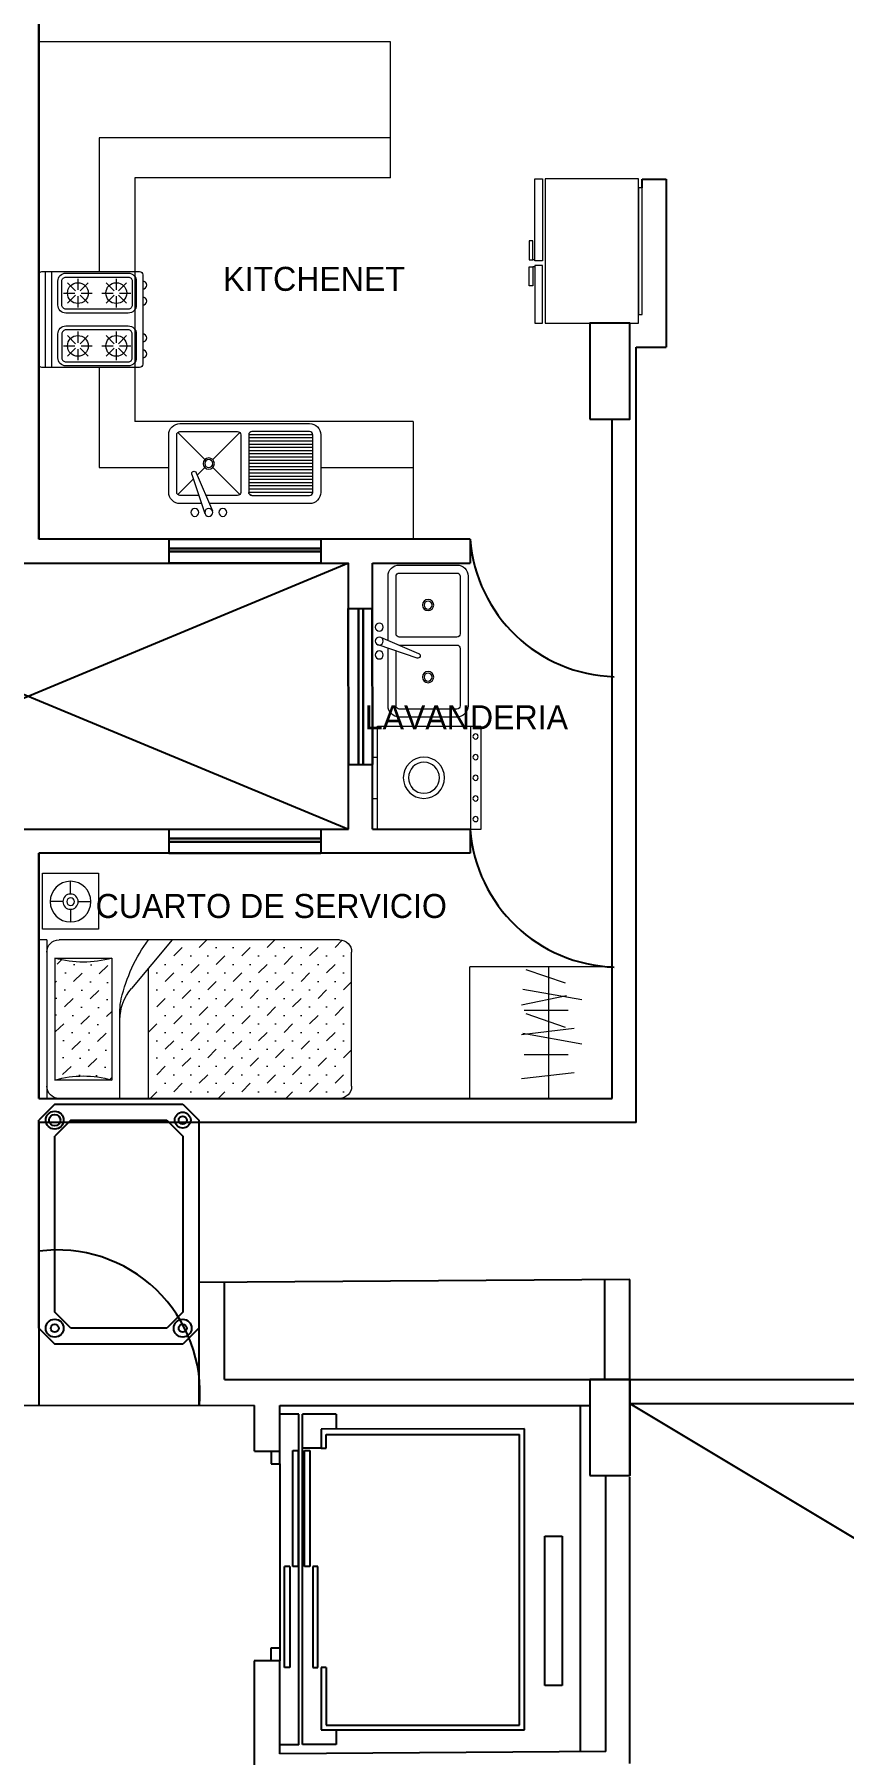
# Model space of a CAD drawing. Header units: metres. Extents: x -525 to 413, y -37 to 272.
# Drawn here: x 141.69 to 146.75, y 61.63 to 72.37 of the extents above; entities that cross this region are included whole.
import ezdxf

# ---------------------------------------------------------------- set-up
doc = ezdxf.new("R2010")
doc.units = ezdxf.units.M
doc.header["$MEASUREMENT"] = 0
doc.layers.get('0').update_dxf_attribs({"color": 254})
for name, color, linetype in [('ascensor', 254, 'Continuous'), ('ICT_INTERNA', 170, 'Continuous'), ('NOFIJO', 254, 'Continuous'), ('PUERTAS', 254, 'Continuous')]:
    doc.layers.add(name, color=color, linetype=linetype)
doc.layers.add('muebles', color=254, linetype='Continuous', lineweight=5)
doc.layers.add('ventanas', color=254, linetype='Continuous', lineweight=30)
doc.styles.get("Standard").update_dxf_attribs({"font": 'HTOWERT.TTF', "height": 0.08})

# ---------------------------------------------------------------- blocks, each defined once
blk = doc.blocks.new('Estufa-p04')
for p, q in [((0.09, 0.3), (0.09, -0.3)), ((0.13, 0.3), (0.13, -0.3)), ((0.231, 0.229), (0.281, 0.179)), ((0.295, 0.255), (0.295, 0.185)), ((0.309, 0.179), (0.359, 0.229)), ((0.471, 0.229), (0.521, 0.179)), ((0.535, 0.255), (0.535, 0.185)), ((0.549, 0.179), (0.599, 0.229)), ((0.205, 0.165), (0.275, 0.165)), ((0.231, 0.101), (0.281, 0.151)), ((0.295, 0.145), (0.295, 0.075)), ((0.309, 0.151), (0.359, 0.101)), ((0.315, 0.165), (0.385, 0.165)), ((0.445, 0.165), (0.515, 0.165)), ((0.471, 0.101), (0.521, 0.151)), ((0.535, 0.145), (0.535, 0.075)), ((0.549, 0.151), (0.599, 0.101)), ((0.555, 0.165), (0.625, 0.165)), ((0.231, -0.101), (0.281, -0.151)), ((0.295, -0.075), (0.295, -0.145)), ((0.309, -0.151), (0.359, -0.101)), ((0.471, -0.101), (0.521, -0.151)), ((0.535, -0.075), (0.535, -0.145)), ((0.549, -0.151), (0.599, -0.101)), ((0.205, -0.165), (0.275, -0.165)), ((0.231, -0.229), (0.281, -0.179)), ((0.295, -0.185), (0.295, -0.255)), ((0.309, -0.179), (0.359, -0.229)), ((0.315, -0.165), (0.385, -0.165)), ((0.445, -0.165), (0.515, -0.165)), ((0.471, -0.229), (0.521, -0.179)), ((0.535, -0.185), (0.535, -0.255)), ((0.549, -0.179), (0.599, -0.229)), ((0.555, -0.165), (0.625, -0.165))]:
    blk.add_line(p, q)
for points in [[(0.7, 0.28), (0.7, -0.28, -0.414214), (0.68, -0.3), (0.07, -0.3, -0.414214), (0.05, -0.28), (0.05, 0.28, -0.414214), (0.07, 0.3), (0.68, 0.3, -0.414214)], [(0.66, 0.24), (0.66, 0.09, -0.414214), (0.61, 0.04), (0.22, 0.04, -0.414214), (0.17, 0.09), (0.17, 0.24, -0.414214), (0.22, 0.29), (0.61, 0.29, -0.414214)], [(0.635, 0.24), (0.635, 0.09, -0.414214), (0.61, 0.065), (0.22, 0.065, -0.414214), (0.195, 0.09), (0.195, 0.24, -0.414214), (0.22, 0.265), (0.61, 0.265, -0.414214)], [(0.66, -0.09), (0.66, -0.24, -0.414214), (0.61, -0.29), (0.22, -0.29, -0.414214), (0.17, -0.24), (0.17, -0.09, -0.414214), (0.22, -0.04), (0.61, -0.04, -0.414214)], [(0.635, -0.24), (0.635, -0.09, 0.414214), (0.61, -0.065), (0.22, -0.065, 0.414214), (0.195, -0.09), (0.195, -0.24, 0.414214), (0.22, -0.265), (0.61, -0.265, 0.414214)]]:
    blk.add_lwpolyline(points, format="xyb", close=True)
for centre in [(0.295, 0.165), (0.535, 0.165), (0.295, -0.165), (0.535, -0.165)]:
    blk.add_circle(centre, 0.065)
for centre in [(0.7, 0.215), (0.7, 0.115), (0.7, -0.115), (0.7, -0.215)]:
    blk.add_arc(centre, 0.025, 270, 90)
blk = doc.blocks.new('fr')
for p, q in [((3287.007, 1591.175), (3287.007, 1590.775)), ((3287.027, 1591.175), (3287.027, 1590.775)), ((3287.047, 1591.175), (3287.047, 1590.775)), ((3287.067, 1591.175), (3287.067, 1590.775)), ((3287.087, 1591.175), (3287.087, 1590.775)), ((3287.107, 1591.175), (3287.107, 1590.775)), ((3287.127, 1591.175), (3287.127, 1590.775)), ((3287.147, 1591.175), (3287.147, 1590.775)), ((3287.167, 1591.175), (3287.167, 1590.775)), ((3287.187, 1591.175), (3287.187, 1590.775)), ((3287.207, 1591.175), (3287.207, 1590.775)), ((3287.227, 1591.175), (3287.227, 1590.775)), ((3287.247, 1591.175), (3287.247, 1590.775)), ((3287.267, 1591.175), (3287.267, 1590.775)), ((3287.287, 1591.175), (3287.287, 1590.775)), ((3287.307, 1591.175), (3287.307, 1590.775)), ((3287.327, 1591.175), (3287.327, 1590.775)), ((3287.347, 1591.175), (3287.347, 1590.775)), ((3287.367, 1591.175), (3287.367, 1590.775)), ((3287.129, 1590.446), (3286.892, 1590.548)), ((3287.119, 1590.419), (3286.874, 1590.501))]:
    blk.add_line(p, q)
for points in [[(3287.007, 1591.225, 0.414214), (3286.937, 1591.155), (3286.937, 1590.529)], [(3286.937, 1590.48), (3286.937, 1590.345, 0.414214), (3287.007, 1590.275), (3287.367, 1590.275, 0.414214), (3287.437, 1590.345), (3287.437, 1591.155, 0.414214), (3287.367, 1591.225), (3287.007, 1591.225)], [(3287.367, 1590.725), (3287.007, 1590.725, 0.414214), (3286.987, 1590.705), (3286.987, 1590.509, 0.414214)], [(3286.987, 1590.465), (3286.987, 1590.345, 0.414214), (3287.007, 1590.325), (3287.367, 1590.325, 0.414214), (3287.387, 1590.345), (3287.387, 1590.705, 0.414214), (3287.367, 1590.725)]]:
    blk.add_lwpolyline(points, format="xyb")
blk.add_lwpolyline([(3287.367, 1590.775), (3287.007, 1590.775, -0.414214), (3286.987, 1590.795), (3286.987, 1591.155, -0.414214), (3287.007, 1591.175), (3287.367, 1591.175, -0.414214), (3287.387, 1591.155), (3287.387, 1590.795, -0.414214)], format="xyb", close=True)
for points in [[(3286.993, 1590.719), (3287.162, 1590.55)], [(3287.381, 1590.719), (3287.212, 1590.55)], [(3287.092, 1590.43), (3286.993, 1590.331)], [(3287.162, 1590.5), (3287.116, 1590.454)], [(3287.212, 1590.5), (3287.381, 1590.331)]]:
    blk.add_lwpolyline(points)
for centre, radius in [((3286.882, 1590.613), 0.025), ((3286.882, 1590.525), 0.025), ((3287.187, 1590.525), 0.035), ((3287.187, 1590.525), 0.025), ((3286.882, 1590.438), 0.025)]:
    blk.add_circle(centre, radius)
for centre, radius, start, end in [((3287.007, 1590.795), 0.02, 180, 270), ((3287.007, 1590.795), 0.02, 180, 270), ((3287.124, 1590.433), 0.0147, 251.3579, 66.779)]:
    blk.add_arc(centre, radius, start, end)
blk = doc.blocks.new('ww')
at = {"layer": 'muebles', "ltscale": 4}
for p, q in [((1737.93, 1442.994), (1737.93, 1442.982)), ((1737.975, 1442.994), (1737.975, 1442.982))]:
    blk.add_line(p, q, dxfattribs=at)
at = {"layer": 'muebles'}
blk.add_lwpolyline([(1737.58, 1443.642), (1738.48, 1443.642), (1738.48, 1443.059), (1737.58, 1443.059)], close=True, dxfattribs=at)
at = {"layer": 'muebles', "ltscale": 4}
for points in [[(1737.633, 1443.665), (1738.425, 1443.665), (1738.425, 1443.642), (1737.633, 1443.642)], [(1737.58, 1443.042), (1737.94, 1443.042), (1737.94, 1442.994), (1737.58, 1442.994)], [(1737.93, 1442.982), (1737.812, 1442.982), (1737.812, 1442.959), (1737.93, 1442.959)], [(1738.48, 1443.042), (1737.968, 1443.042), (1737.968, 1442.994), (1738.48, 1442.994)], [(1737.975, 1442.982), (1738.093, 1442.982), (1738.093, 1442.959), (1737.975, 1442.959)]]:
    blk.add_lwpolyline(points, close=True, dxfattribs=at)
blk = doc.blocks.new('Muko05pl')
at = {"color": 0, "linetype": 'ByBlock'}
for p, q in [((0.35, -0.025), (-0.35, -0.025)), ((-0.35, -0.025), (-0.35, -0.725)), ((0.35, -0.095), (-0.35, -0.095)), ((0.35, -0.725), (0.35, -0.025)), ((-0.35, -0.725), (0.35, -0.725)), ((-0.14, -0.76), (-0.14, -0.725)), ((-0.14, -0.76), (0.14, -0.76)), ((0.14, -0.76), (0.14, -0.725))]:
    blk.add_line(p, q, dxfattribs=at)
for centre, radius in [((-0.28, -0.06), 0.0175), ((-0.14, -0.06), 0.0175), ((0, -0.06), 0.0175), ((0.14, -0.06), 0.0175), ((0.28, -0.06), 0.0175), ((0, -0.41), 0.14), ((0, -0.41), 0.105)]:
    blk.add_circle(centre, radius, dxfattribs=at)
blk = doc.blocks.new('Tarja-p07')
for p, q in [((-0.475, 0.56), (-0.475, 0.2)), ((0.405, 0.63), (-0.405, 0.63)), ((0.475, 0.2), (0.475, 0.56)), ((-0.106, 0.312), (-0.024, 0.067)), ((-0.079, 0.322), (0.023, 0.085)), ((-0.405, 0.13), (-0.045, 0.13)), ((0.004, 0.13), (0.405, 0.13))]:
    blk.add_line(p, q)
for points in [[(-0.025, 0.197, 0.035735), (-0.025, 0.2), (-0.025, 0.56, 0.414214), (-0.045, 0.58), (-0.405, 0.58, 0.414214), (-0.425, 0.56)], [(-0.425, 0.56), (-0.425, 0.2, 0.414214), (-0.405, 0.18), (-0.062, 0.18, 0.414214)]]:
    blk.add_lwpolyline(points, format="xyb")
blk.add_lwpolyline([(0.025, 0.56), (0.025, 0.2, 0.414214), (0.045, 0.18), (0.405, 0.18, 0.414214), (0.425, 0.2), (0.425, 0.56, 0.414214), (0.405, 0.58), (0.045, 0.58, 0.414214)], format="xyb", close=True)
for centre, radius in [((-0.225, 0.38), 0.035), ((-0.225, 0.38), 0.025), ((0.225, 0.38), 0.035), ((0.225, 0.38), 0.025), ((-0.087, 0.075), 0.025), ((0, 0.075), 0.025), ((0.087, 0.075), 0.025)]:
    blk.add_circle(centre, radius)
for centre, radius, start, end in [((-0.405, 0.56), 0.07, 90, 180), ((0.405, 0.56), 0.07, 360, 90), ((-0.092, 0.316), 0.0147, 23.221, 198.6421), ((-0.405, 0.2), 0.07, 180, 270), ((-0.405, 0.2), 0.02, 180, 270), ((-0.405, 0.2), 0.02, 180, 270), ((0.405, 0.2), 0.07, 270, 360)]:
    blk.add_arc(centre, radius, start, end)
blk = doc.blocks.new('CAMA190X100CM-1MESITA')
at = {"layer": 'muebles'}
h = blk.add_hatch(dxfattribs=at)
h.set_pattern_fill('MUDST', color=256, scale=0.3, angle=406.5404, style=0)
h.set_pattern_definition([(46.54041, (-83.744445, -2.07426), (0.048736945, 0.16046716), [0.075, -0.075, 0, -0.075, 0, -0.075])])
h.paths.add_polyline_path([(0.532, -0.102, -0.142857), (0.532, -0.457), (1.294, -0.457, -0.142857), (1.294, -0.102)])
h = blk.add_hatch(dxfattribs=at)
h.set_pattern_fill('MUDST', color=256, scale=0.3, angle=405, style=0)
h.set_pattern_definition([(45, (-83.744445, -2.07426), (0.05303301, 0.159099026), [0.075, -0.075, 0, -0.075, 0, -0.075])])
h.paths.add_polyline_path([(1.408, -0.686), (0.595, -0.686), (0.417, -0.835), (0.417, -1.88, 0.414214), (0.494, -1.956), (1.332, -1.956, 0.414214), (1.408, -1.88)])
for p, q in [((0.417, 0), (1.408, 0)), ((0.417, -0.051), (0.417, 0)), ((1.408, -0.051), (1.408, 0)), ((0.179, -0.151), (0.179, -0.072)), ((0.417, -0.051), (1.408, -0.051)), ((0.532, -0.102), (0.532, -0.457)), ((1.294, -0.102), (0.532, -0.102)), ((1.294, -0.457), (1.294, -0.102)), ((0.132, -0.199), (0.052, -0.199)), ((0.227, -0.199), (0.306, -0.199)), ((0.417, -1.88), (0.417, -0.127)), ((1.408, -0.127), (1.408, -1.88)), ((0.179, -0.246), (0.179, -0.326)), ((0.532, -0.457), (1.294, -0.457)), ((1.408, -0.508), (0.856, -0.508)), ((0.418, -0.835), (0.721, -0.58)), ((1.408, -0.686), (0.595, -0.686)), ((1.332, -1.956), (0.494, -1.956))]:
    blk.add_line(p, q, dxfattribs=at)
blk.add_lwpolyline([(0, -0.024), (0, -0.374), (0.35, -0.374), (0.35, -0.024)], close=True, dxfattribs=at)
for radius in [0.127, 0.0478, 0.0238]:
    blk.add_circle((0.179, -0.199), radius, dxfattribs=at)
for centre, radius, start, end in [((0.494, -0.127), 0.0762, 90, 180), ((-0.078, -0.279), 0.635, 343.7398, 16.2602), ((1.903, -0.279), 0.635, 163.7398, 196.2602), ((1.332, -0.127), 0.0762, 0, 90), ((1.025, -1.522), 1.034, 103.3928, 126.0202), ((0.917, -0.813), 0.305, 90, 130.1059), ((0.856, -0.813), 0.305, 90, 103.3928), ((0.494, -1.88), 0.0762, 180, 270), ((1.332, -1.88), 0.0762, 270, 0)]:
    blk.add_arc(centre, radius, start, end, dxfattribs=at)
blk = doc.blocks.new('RTR')
for p, q in [((-0.75, 0.4), (-0.65, 0.5)), ((-0.65, 0.5), (0.65, 0.5)), ((0.65, 0.5), (0.75, 0.4)), ((-0.75, -0.4), (-0.75, 0.4)), ((-0.65, 0.3), (-0.55, 0.4)), ((-0.55, 0.4), (0.55, 0.4)), ((0.55, 0.4), (0.65, 0.3)), ((0.75, 0.4), (0.75, -0.4)), ((-0.65, -0.3), (-0.65, 0.3)), ((0.65, 0.3), (0.65, -0.3)), ((-0.65, -0.3), (-0.55, -0.4)), ((0.65, -0.3), (0.55, -0.4)), ((-0.75, -0.4), (-0.65, -0.5)), ((0.55, -0.4), (-0.55, -0.4)), ((0.65, -0.5), (0.75, -0.4)), ((0.65, -0.5), (-0.65, -0.5))]:
    blk.add_line(p, q)
for centre, radius in [((-0.65, 0.4), 0.05), ((0.65, 0.4), 0.0559), ((-0.65, 0.4), 0.025), ((0.65, 0.4), 0.025), ((-0.65, -0.4), 0.0559), ((-0.65, -0.4), 0.0354), ((0.65, -0.4), 0.0559), ((0.65, -0.4), 0.025)]:
    blk.add_circle(centre, radius)

msp = doc.modelspace()

# ---------------------------------------------------------------- linework, layer by layer
for p, q in [((141.714, 76.019), (141.714, 69.219)), ((141.714, 67.256), (141.714, 65.725)), ((141.714, 65.575), (141.714, 63.808)), ((142.876, 63.969), (145.41, 63.969)), ((145.41, 63.969), (146.882, 63.969)), ((145.41, 63.969), (145.41, 63.369)), ((140.21, 63.81), (143.064, 63.807)), ((145.41, 63.819), (152.41, 63.819)), ((143.06, 62.211), (143.06, 61.479))]:
    msp.add_line(p, q)
at = {"ltscale": 0.02}
for p, q in [((141.714, 69.219), (141.714, 76.019)), ((145.486, 71.414), (145.486, 71.467)), ((145.486, 71.467), (145.636, 71.467)), ((145.636, 71.467), (145.636, 70.419)), ((145.448, 65.575), (145.448, 70.419)), ((145.448, 70.419), (145.636, 70.419)), ((145.298, 65.725), (145.298, 69.969)), ((144.412, 69.219), (141.714, 69.219)), ((142.527, 69.219), (142.527, 69.069)), ((143.477, 69.219), (143.477, 69.069)), ((139.65, 69.069), (143.65, 69.069)), ((139.65, 69.069), (143.65, 67.406)), ((143.65, 69.069), (139.65, 67.406)), ((143.65, 67.406), (143.65, 69.069)), ((143.8, 69.069), (144.412, 69.069)), ((143.8, 67.406), (143.8, 69.069)), ((143.649, 68.785), (143.799, 68.785)), ((143.65, 67.81), (143.8, 67.81)), ((139.65, 67.406), (143.65, 67.406)), ((142.527, 67.406), (142.527, 67.256)), ((143.477, 67.406), (143.477, 67.256)), ((143.8, 67.406), (144.412, 67.406)), ((141.714, 65.725), (141.714, 67.256)), ((144.412, 67.256), (141.714, 67.256)), ((141.714, 65.725), (145.298, 65.725)), ((145.448, 65.575), (141.714, 65.575)), ((145.41, 64.594), (142.718, 64.575)), ((145.252, 63.969), (145.252, 64.592)), ((145.41, 63.969), (145.41, 64.594)), ((142.718, 63.969), (142.718, 64.575)), ((142.876, 63.969), (142.876, 64.575)), ((143.064, 63.522), (143.064, 63.807)), ((143.222, 63.522), (143.222, 63.807)), ((143.222, 63.807), (145.16, 63.807)), ((145.41, 63.819), (152.41, 59.621)), ((143.064, 63.522), (143.222, 63.522)), ((145.26, 61.644), (145.26, 63.369)), ((145.26, 61.644), (145.26, 63.369)), ((145.41, 61.569), (145.41, 63.359)), ((143.222, 62.211), (143.06, 62.211)), ((143.222, 61.631), (143.222, 62.211)), ((145.26, 61.644), (143.222, 61.631))]:
    msp.add_line(p, q, dxfattribs=at)
at = {"ltscale": 0.015}
for p, q in [((144.412, 69.219), (144.412, 69.069)), ((144.412, 67.406), (144.412, 67.256)), ((142.718, 63.808), (142.718, 63.969))]:
    msp.add_line(p, q, dxfattribs=at)
at = {"layer": 'ascensor', "ltscale": 0.02}
for p, q in [((143.341, 63.753), (143.222, 63.753)), ((143.341, 61.687), (143.341, 63.753)), ((143.341, 63.753), (143.341, 63.753)), ((143.363, 61.689), (143.363, 63.753)), ((143.573, 63.753), (143.363, 63.753)), ((143.573, 63.753), (143.573, 63.658)), ((145.098, 63.807), (145.098, 61.643)), ((144.75, 63.661), (143.479, 63.658)), ((143.479, 63.658), (143.479, 63.54)), ((143.511, 63.54), (143.511, 63.626)), ((143.511, 63.626), (144.72, 63.626)), ((144.72, 61.81), (144.72, 63.626)), ((144.75, 61.78), (144.75, 63.661)), ((143.168, 63.522), (143.168, 63.441)), ((143.222, 63.441), (143.222, 63.522)), ((143.302, 62.801), (143.302, 63.525)), ((143.302, 63.525), (143.335, 63.525)), ((143.335, 63.525), (143.335, 62.801)), ((143.479, 63.54), (143.363, 63.54)), ((143.376, 62.801), (143.376, 63.525)), ((143.376, 63.525), (143.408, 63.525)), ((143.408, 63.525), (143.408, 62.801)), ((143.479, 63.54), (143.511, 63.54)), ((143.168, 63.441), (143.222, 63.441)), ((143.222, 63.441), (143.222, 62.211)), ((144.878, 62.057), (144.878, 62.99)), ((144.878, 62.99), (144.986, 62.99)), ((144.986, 62.99), (144.986, 62.057)), ((143.251, 62.169), (143.251, 62.801)), ((143.284, 62.801), (143.251, 62.801)), ((143.284, 62.801), (143.284, 62.169)), ((143.335, 62.801), (143.302, 62.801)), ((143.408, 62.801), (143.376, 62.801)), ((143.427, 62.801), (143.427, 62.169)), ((143.459, 62.801), (143.427, 62.801)), ((143.459, 62.169), (143.459, 62.801)), ((143.168, 62.211), (143.168, 62.292)), ((143.168, 62.292), (143.222, 62.292)), ((143.222, 62.292), (143.222, 62.211)), ((143.284, 62.169), (143.251, 62.169)), ((143.427, 62.169), (143.459, 62.169)), ((143.511, 62.169), (143.479, 62.169)), ((143.479, 62.169), (143.479, 61.78)), ((143.511, 62.169), (143.511, 61.81)), ((144.986, 62.057), (144.878, 62.057)), ((143.511, 61.81), (144.72, 61.81)), ((143.341, 61.687), (143.222, 61.687)), ((143.573, 61.689), (143.363, 61.689)), ((143.479, 61.78), (144.75, 61.78)), ((143.573, 61.78), (143.573, 61.689))]:
    msp.add_line(p, q, dxfattribs=at)
at = {"layer": 'muebles', "ltscale": 0.02}
for p, q in [((143.914, 72.325), (141.714, 72.325)), ((143.914, 71.475), (143.914, 72.325)), ((143.914, 71.725), (142.091, 71.725)), ((142.091, 71.725), (142.091, 70.891)), ((142.314, 71.475), (142.314, 69.953)), ((143.914, 71.475), (142.314, 71.475)), ((142.091, 70.291), (142.091, 69.666)), ((144.055, 69.953), (142.314, 69.953)), ((144.055, 69.953), (144.055, 69.219)), ((142.091, 69.666), (142.527, 69.666)), ((143.477, 69.666), (144.055, 69.666)), ((144.409, 65.725), (144.409, 66.546)), ((145.298, 66.546), (144.409, 66.546)), ((144.759, 66.531), (145.005, 66.446)), ((144.9, 66.546), (144.9, 65.725)), ((145.014, 66.365), (144.731, 66.308)), ((144.74, 66.408), (145.109, 66.342)), ((144.749, 66.276), (145.024, 66.276)), ((144.759, 66.255), (145.005, 66.17)), ((144.731, 66.125), (145.061, 66.163)), ((144.74, 66.132), (145.109, 66.066)), ((144.749, 66), (145.024, 66)), ((144.731, 65.849), (145.061, 65.887))]:
    msp.add_line(p, q, dxfattribs=at)
at = {"layer": 'NOFIJO', "ltscale": 0.02}
for points in [[(145.16, 69.969), (145.41, 69.969), (145.41, 70.569), (145.16, 70.569)], [(145.16, 63.369), (145.41, 63.369), (145.41, 63.969), (145.16, 63.969)], [(145.16, 63.369), (145.41, 63.369), (145.41, 63.969), (145.16, 63.969)]]:
    msp.add_lwpolyline(points, close=True, dxfattribs=at)
at = {"layer": 'PUERTAS'}
for centre, radius, start, end in [((145.339, 69.289), 0.93, 184.2798, 268.3354), ((145.339, 67.475), 0.93, 184.2798, 268.3354), ((141.832, 63.888), 0.89, 354.7575, 97.6307)]:
    msp.add_arc(centre, radius, start, end, dxfattribs=at)
at = {"layer": 'ventanas', "ltscale": 0.2}
for p, q in [((143.477, 69.219), (142.527, 69.219)), ((143.477, 69.161), (142.527, 69.161)), ((143.477, 69.141), (142.527, 69.141)), ((143.477, 69.069), (142.527, 69.069)), ((143.477, 67.348), (142.527, 67.348)), ((143.477, 67.328), (142.527, 67.328)), ((143.477, 67.256), (142.527, 67.256))]:
    msp.add_line(p, q, dxfattribs=at)
at = {"layer": 'ventanas'}
for p, q in [((143.65, 67.81), (143.649, 68.785)), ((143.714, 67.81), (143.714, 68.785)), ((143.743, 67.81), (143.743, 68.785)), ((143.8, 67.81), (143.799, 68.785))]:
    msp.add_line(p, q, dxfattribs=at)

# ---------------------------------------------------------------- block references
at = {"layer": 'ICT_INTERNA', "rotation": 270}
msp.add_blockref('RTR', (142.214, 64.939), dxfattribs=at)
at = {"layer": 'muebles', "xscale": -1}
for name, p, rotation in [('ww', (-1298.179, -1667.011), 270.0000000000171), ('fr', (-1447.748, -3217.496), 270), ('CAMA190X100CM-1MESITA', (141.714, 67.133), 90)]:
    msp.add_blockref(name, p, dxfattribs=dict(at, rotation=rotation))
at = {"layer": 'muebles', "ltscale": 4, "extrusion": (0, 0, -1), "xscale": -1, "zscale": -1}
msp.add_blockref('Estufa-p04', (-141.664, 70.591), dxfattribs=at)
at = {"layer": 'muebles', "ltscale": 4, "xscale": -1, "rotation": 270}
msp.add_blockref('Tarja-p07', (143.768, 68.582), dxfattribs=at)
at = {"layer": 'muebles', "ltscale": 4, "xscale": -0.9216779972810833, "yscale": 0.9216779972810833, "zscale": 0.9216779972810833, "rotation": 270}
msp.add_blockref('Muko05pl', (144.5, 67.728), dxfattribs=at)

# ---------------------------------------------------------------- texts
at = {"linetype": 'Continuous', "char_height": 0.15, "attachment_point": 1}
for s, insert in [('KITCHENET', (142.867, 70.92)), ('LAVANDERIA', (143.752, 68.181)), ('CUARTO DE SERVICIO', (142.07, 67.002))]:
    msp.add_mtext_dynamic_manual_height_columns(s, width=4.53204, gutter_width=12.5, heights=[0], dxfattribs=dict(at, insert=insert))

doc.saveas('drawing.dxf')
